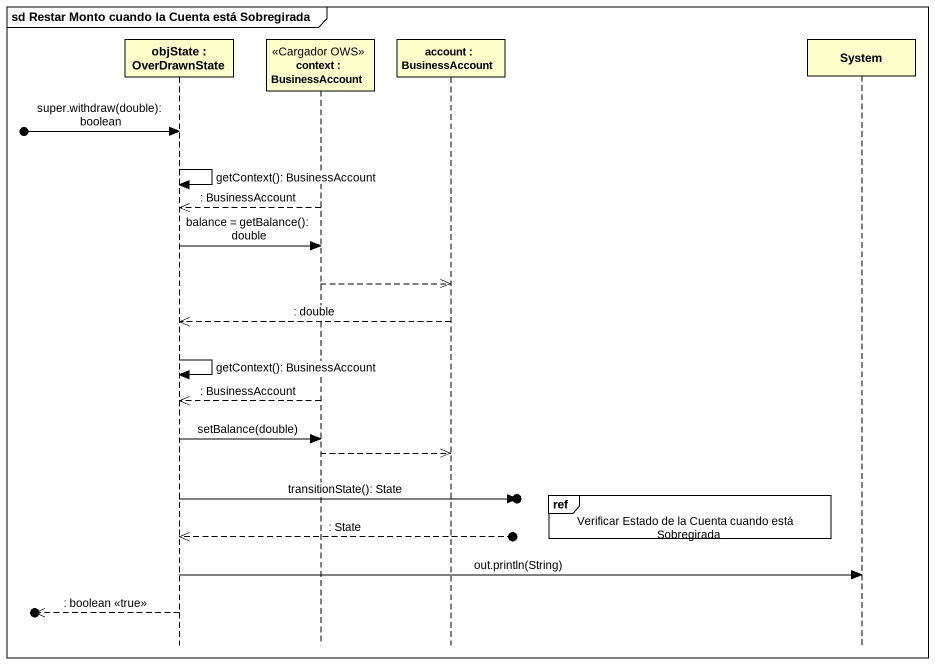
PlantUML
@startuml
mainframe sd Restar Monto cuando la Cuenta está Sobregirada
hide footbox
participant "objState : OverDrawnState" as objState
participant "context : BusinessAccount" as context <<Cargador OWS>>
participant "account : BusinessAccount" as account
participant System

[o-> objState : super.withdraw(double): boolean
objState -> objState : getContext(): BusinessAccount
context -->> objState : : BusinessAccount
objState -> context : balance = getBalance(): double
context -->> account
account -->> objState : : double
objState -> objState : getContext(): BusinessAccount
context -->> objState : : BusinessAccount
objState -> context : setBalance(double)
context -->> account
ref over System : Verificar Estado de la Cuenta cuando está Sobregirada
objState ->o] : transitionState(): State
objState <<--o] : : State
objState -> System : out.println(String)
[o<<-- objState : : boolean <<true>>
@enduml
